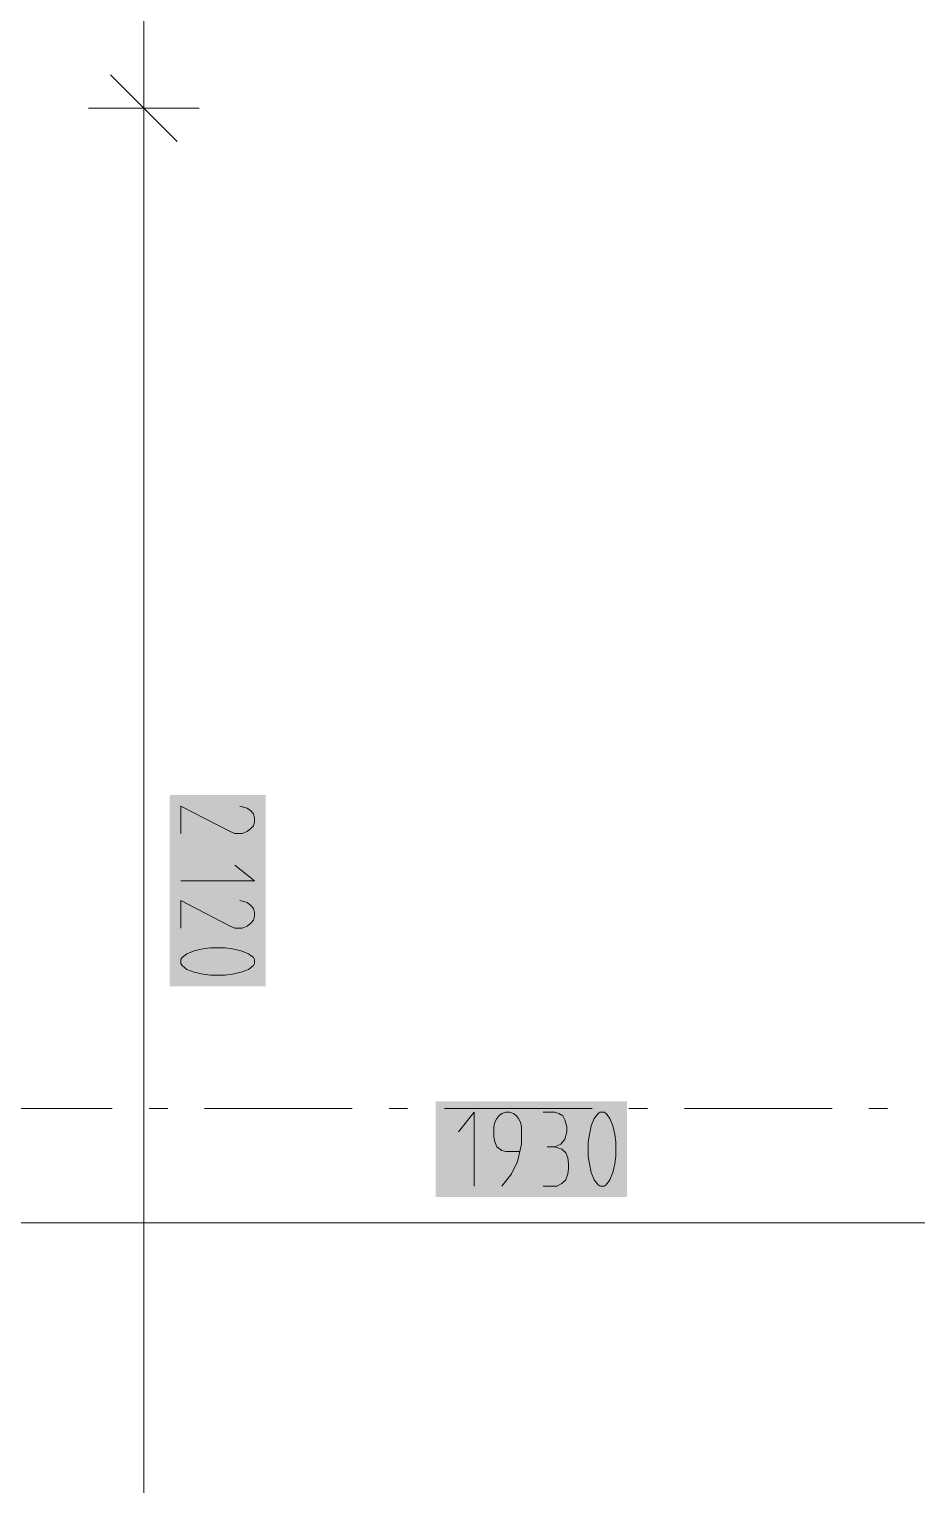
# Model space of a CAD drawing. Header units: millimetres. Extents: x 0 to 594, y 0 to 420.
# Drawn here: x 114.9 to 124.37, y 230.48 to 246.01 of the extents above; entities that cross this region are included whole.
import ezdxf

# ---------------------------------------------------------------- set-up
doc = ezdxf.new("R2010")
doc.units = ezdxf.units.MM
doc.header["$LTSCALE"] = 8
doc.layers.add('PDF_Koty delkove', color=7, linetype='Continuous')
doc.layers.add('PDF_Osy hlavni', color=7, linetype='Continuous')

msp = doc.modelspace()

# ---------------------------------------------------------------- linework, layer by layer
at = {"layer": 'PDF_Koty delkove', "lineweight": 18}
for points in [[(116.124, 297.567), (116.124, 294.85), (116.124, 245.167), (116.124, 228.472), (116.124, 227.961), (116.124, 226.74), (116.124, 218.079), (116.124, 216.465), (116.124, 215.795)], [(115.769, 245.521), (116.478, 244.812)], [(115.533, 245.167), (116.124, 245.167), (116.714, 245.167)], [(116.517, 237.428), (116.517, 237.722), (117.043, 237.449), (117.095, 237.428), (117.174, 237.428), (117.226, 237.449), (117.265, 237.481), (117.292, 237.512), (117.305, 237.554), (117.305, 237.596), (117.292, 237.638), (117.265, 237.67), (117.226, 237.701), (117.148, 237.722)], [(116.517, 236.924), (117.305, 236.924), (117.095, 237.092)], [(116.517, 236.42), (116.517, 236.715), (117.043, 236.441)], [(117.043, 236.441), (117.095, 236.42), (117.174, 236.42), (117.226, 236.441), (117.265, 236.473), (117.292, 236.504), (117.305, 236.546), (117.305, 236.588), (117.292, 236.63), (117.265, 236.662), (117.226, 236.693), (117.148, 236.715)], [(119.648, 233.668), (119.648, 234.455), (119.48, 234.246)], [(120.12, 234.39), (120.099, 234.416), (120.068, 234.443), (120.026, 234.455), (119.984, 234.455), (119.942, 234.443), (119.91, 234.416), (119.889, 234.39), (119.868, 234.351), (119.857, 234.299), (119.857, 234.193), (119.868, 234.141), (119.889, 234.088), (119.942, 234.049), (119.984, 234.036), (120.131, 234.036)], [(119.942, 233.668), (120.047, 233.799), (120.11, 233.931), (120.152, 234.114), (120.152, 234.299), (120.141, 234.351), (120.12, 234.39)], [(120.383, 234.455), (120.509, 234.455), (120.551, 234.443), (120.592, 234.416), (120.614, 234.376), (120.635, 234.299), (120.635, 234.246), (120.614, 234.167), (120.572, 234.114), (120.509, 234.088), (120.425, 234.088)], [(121.159, 233.984), (121.159, 234.141), (121.149, 234.219), (121.128, 234.311), (121.096, 234.39), (121.055, 234.443), (121.033, 234.455), (120.992, 234.455), (120.97, 234.443), (120.929, 234.39), (120.897, 234.311), (120.876, 234.219), (120.865, 234.141), (120.865, 233.984), (120.876, 233.905), (120.897, 233.813), (120.929, 233.734), (120.97, 233.681), (120.992, 233.668), (121.033, 233.668), (121.055, 233.681), (121.096, 233.734), (121.128, 233.813), (121.149, 233.905), (121.159, 233.984)], [(120.383, 233.668), (120.529, 233.668), (120.582, 233.695), (120.624, 233.734), (120.645, 233.799), (120.655, 233.852), (120.655, 233.905), (120.645, 233.97), (120.624, 234.022), (120.582, 234.062), (120.509, 234.088)], [(97.776, 233.274), (98.406, 233.274), (101.319, 233.274), (109.981, 233.274), (111.201, 233.274), (111.713, 233.274), (112.658, 233.274), (127.855, 233.274)]]:
    msp.add_lwpolyline(points, dxfattribs=at)
msp.add_lwpolyline([(116.833, 235.917), (116.991, 235.917), (117.069, 235.927), (117.161, 235.948), (117.239, 235.979), (117.292, 236.021), (117.305, 236.042), (117.305, 236.084), (117.292, 236.105), (117.239, 236.147), (117.161, 236.179), (117.069, 236.2), (116.991, 236.211), (116.833, 236.211), (116.754, 236.2), (116.662, 236.179), (116.584, 236.147), (116.531, 236.105), (116.517, 236.084), (116.517, 236.042), (116.531, 236.021), (116.584, 235.979), (116.662, 235.948), (116.754, 235.927)], close=True, dxfattribs=at)
at = {"layer": 'PDF_Koty delkove', "color": 7, "lineweight": 25, "true_color": 0xffffff, "transparency": 33554559}
msp.add_solid([(116.399, 237.841), (116.399, 235.799), (117.423, 237.841), (117.423, 235.799)], dxfattribs=at)
at = {"layer": 'PDF_Koty delkove', "color": 7, "lineweight": 18, "true_color": 0xffffff, "transparency": 33554559}
msp.add_solid([(119.235, 233.55), (121.277, 233.55), (119.235, 234.573), (121.277, 234.573)], dxfattribs=at)
at = {"layer": 'PDF_Osy hlavni', "lineweight": 18}
for points in [[(114.213, 234.496), (115.787, 234.496)], [(116.181, 234.496), (116.378, 234.496)], [(116.772, 234.496), (118.347, 234.496)], [(118.74, 234.496), (118.937, 234.496)], [(119.331, 234.496), (120.906, 234.496)], [(121.299, 234.496), (121.496, 234.496)], [(121.89, 234.496), (123.465, 234.496)], [(123.858, 234.496), (124.055, 234.496)]]:
    msp.add_lwpolyline(points, dxfattribs=at)

doc.saveas('drawing.dxf')
